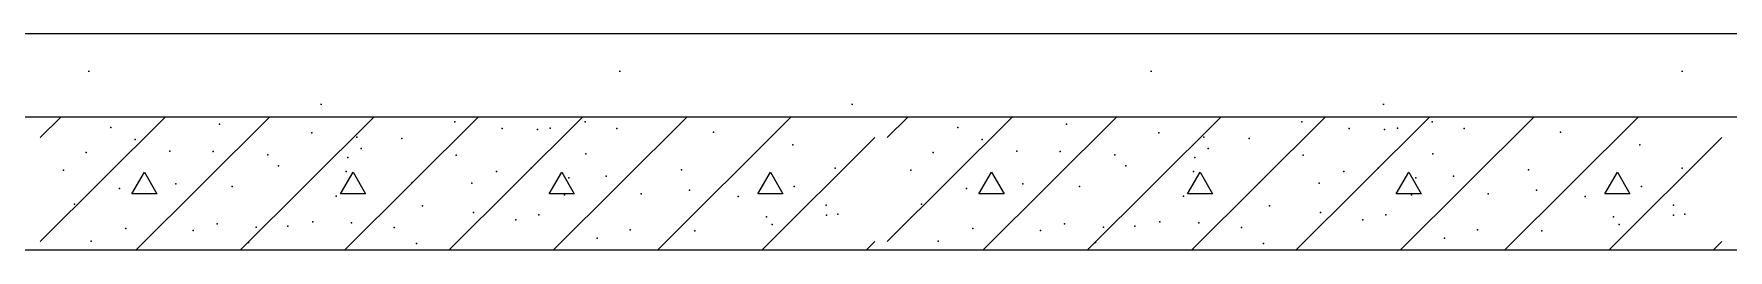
# Model space of a CAD drawing. Header units: millimetres. Extents: x 18162 to 7085488, y 72188 to 247925.
# Drawn here: x 4271646 to 4273676, y 125493 to 125753 of the extents above; entities that cross this region are included whole.
import ezdxf

# ---------------------------------------------------------------- set-up
doc = ezdxf.new("R2010")
doc.units = ezdxf.units.MM
doc.header["$MEASUREMENT"] = 0
doc.layers.add('Structural - Bearing', color=7, linetype='Continuous')

# ---------------------------------------------------------------- blocks, each defined once
blk = doc.blocks.new('*X1334', base_point=(4294986.6, 104752.7))
at = {"layer": 'Structural - Bearing', "color": 7, "linetype": 'Continuous', "lineweight": 9}
for p, q in [((4271653.8, 125628), (4271678.5, 125652.7)), ((4271653.8, 125503), (4271803.5, 125652.7)), ((4271768.5, 125492.7), (4271928.5, 125652.7)), ((4271893.5, 125492.7), (4272053.5, 125652.7)), ((4272018.5, 125492.7), (4272178.5, 125652.7)), ((4272143.5, 125492.7), (4272303.5, 125652.7)), ((4272268.5, 125492.7), (4272428.5, 125652.7)), ((4272393.5, 125492.7), (4272553.5, 125652.7)), ((4272668.9, 125628), (4272693.6, 125652.7)), ((4272668.9, 125503), (4272818.6, 125652.7)), ((4272783.6, 125492.7), (4272943.6, 125652.7)), ((4272908.6, 125492.7), (4273068.6, 125652.7)), ((4273033.6, 125492.7), (4273193.6, 125652.7)), ((4273158.6, 125492.7), (4273318.6, 125652.7)), ((4273283.6, 125492.7), (4273443.6, 125652.7)), ((4273408.6, 125492.7), (4273568.6, 125652.7)), ((4272518.5, 125492.7), (4272653.8, 125628)), ((4273533.6, 125492.7), (4273668.9, 125628)), ((4271763.7, 125560.4), (4271778.8, 125586.4)), ((4271778.8, 125586.4), (4271793.7, 125560.3)), ((4272013.7, 125560.4), (4272028.8, 125586.4)), ((4272028.8, 125586.4), (4272043.7, 125560.3)), ((4272263.7, 125560.4), (4272278.8, 125586.4)), ((4272278.8, 125586.4), (4272293.7, 125560.3)), ((4272513.7, 125560.4), (4272528.8, 125586.4)), ((4272528.8, 125586.4), (4272543.7, 125560.3)), ((4272778.8, 125560.4), (4272793.9, 125586.4)), ((4272793.9, 125586.4), (4272808.8, 125560.3)), ((4273028.8, 125560.4), (4273043.9, 125586.4)), ((4273043.9, 125586.4), (4273058.8, 125560.3)), ((4273278.8, 125560.4), (4273293.9, 125586.4)), ((4273293.9, 125586.4), (4273308.8, 125560.3)), ((4273528.8, 125560.4), (4273543.9, 125586.4)), ((4273543.9, 125586.4), (4273558.8, 125560.3)), ((4271793.7, 125560.3), (4271763.7, 125560.4)), ((4272043.7, 125560.3), (4272013.7, 125560.4)), ((4272293.7, 125560.3), (4272263.7, 125560.4)), ((4272543.7, 125560.3), (4272513.7, 125560.4)), ((4272808.8, 125560.3), (4272778.8, 125560.4)), ((4273058.8, 125560.3), (4273028.8, 125560.4)), ((4273308.8, 125560.3), (4273278.8, 125560.4)), ((4273558.8, 125560.3), (4273528.8, 125560.4)), ((4272643.5, 125492.7), (4272653.8, 125503)), ((4273658.6, 125492.7), (4273668.9, 125503))]:
    blk.add_line(p, q, dxfattribs=at)
for p in [(4271738.5, 125640.2), (4271868.6, 125644.1), (4271979.3, 125633.8), (4272150.5, 125647.1), (4272207.3, 125638.9), (4272249.6, 125637.8), (4272265.1, 125639.4), (4272306.8, 125647.1), (4272345, 125638.9), (4272460.5, 125634.7), (4272753.6, 125640.2), (4272883.7, 125644.1), (4272994.4, 125633.8), (4273165.6, 125647.1), (4273222.4, 125638.9), (4273264.7, 125637.8), (4273280.2, 125639.4), (4273321.9, 125647.1), (4273360.2, 125638.9), (4273475.6, 125634.7), (4271767.7, 125625.7), (4272033.3, 125628.6), (4272038.3, 125615), (4272087.3, 125627), (4272555.6, 125619.3), (4272782.8, 125625.7), (4273048.4, 125628.6), (4273053.5, 125615), (4273102.5, 125627), (4273570.7, 125619.3), (4271708.9, 125610.2), (4271809.2, 125611.6), (4271860.9, 125611.2), (4271926.6, 125607.3), (4271939.5, 125593.9), (4272022.4, 125603.9), (4272152.2, 125606.9), (4272307.5, 125608.6), (4272724, 125610.2), (4272824.3, 125611.6), (4272876, 125611.2), (4272941.7, 125607.3), (4272954.6, 125593.9), (4273037.6, 125603.9), (4273167.4, 125606.9), (4273322.6, 125608.6), (4271681.9, 125588.7), (4271816.4, 125572.6), (4272020.5, 125587.4), (4272099.7, 125573.9), (4272171.2, 125573.3), (4272200.8, 125587.4), (4272242, 125591.3), (4272287.1, 125579.7), (4272332.2, 125581.6), (4272422.2, 125589.3), (4272606.5, 125591.3), (4272697, 125588.7), (4272831.5, 125572.6), (4273035.7, 125587.4), (4273114.8, 125573.9), (4273186.3, 125573.3), (4273215.9, 125587.4), (4273257.2, 125591.3), (4273302.2, 125579.7), (4273347.4, 125581.6), (4273437.3, 125589.3), (4273621.6, 125591.3), (4271748.8, 125566.8), (4271884, 125569.4), (4272008.5, 125557.5), (4272281.9, 125559.1), (4272373.9, 125560.4), (4272431.8, 125564.7), (4272490.1, 125557.3), (4272557.5, 125569.4), (4272763.9, 125566.8), (4272899.2, 125569.4), (4273023.7, 125557.5), (4273297.1, 125559.1), (4273389, 125560.4), (4273446.9, 125564.7), (4273505.3, 125557.3), (4273572.7, 125569.4), (4271694.8, 125548.2), (4272112, 125546.2), (4272172.9, 125538.1), (4272251.2, 125535.3), (4272524, 125532.7), (4272595.8, 125546.7), (4272595.9, 125534.9), (4272609.7, 125535.9), (4272710, 125548.2), (4273127.1, 125546.2), (4273188, 125538.1), (4273266.4, 125535.3), (4273539.1, 125532.7), (4273610.9, 125546.7), (4273611, 125534.9), (4273624.8, 125535.9), (4271756.3, 125518.9), (4271837.2, 125516.2), (4271866, 125524.3), (4271912.7, 125520.4), (4271950.6, 125521.4), (4271980.6, 125526.9), (4272027, 125525.6), (4272078.1, 125520.1), (4272223.6, 125529.2), (4272360.9, 125517.3), (4272438.1, 125515.8), (4272530.8, 125523.5), (4272771.5, 125518.9), (4272852.4, 125516.2), (4272881.1, 125524.3), (4272927.8, 125520.4), (4272965.7, 125521.4), (4272995.7, 125526.9), (4273042.1, 125525.6), (4273093.2, 125520.1), (4273238.8, 125529.2), (4273376, 125517.3), (4273453.3, 125515.8), (4273546, 125523.5), (4271714.9, 125503.4), (4271903.5, 125501.9), (4272104.6, 125500.6), (4272321.4, 125507.2), (4272730, 125503.4), (4272918.6, 125501.9), (4273119.8, 125500.6), (4273336.6, 125507.2)]:
    blk.add_point(p, dxfattribs=at)

msp = doc.modelspace()

# ---------------------------------------------------------------- hatches: boundary and pattern name
at = {"layer": 'Structural - Bearing', "linetype": 'Continuous', "lineweight": 9}
h = msp.add_hatch(dxfattribs=at)
h.set_pattern_fill('Lightweight_Concrete_0003', style=0, pattern_type=2)
h.set_pattern_definition([(0, (4294986.6, 104752.7), (0, 1169.134), [73.125, -601.875]), (0, (4295324.1, 105337.3), (0, 1169.134), [73.125, -601.875]), (60, (4294986.6, 104752.7), (-1012.5, 584.567), [73.125, -601.875]), (60, (4295661.6, 104752.7), (-1012.5, 584.567), [73.125, -601.875]), (120, (4295059.7, 104752.7), (1012.5, 584.567), [73.125, -601.875]), (120, (4295734.7, 104752.7), (1012.5, 584.567), [73.125, -601.875]), (0, (4294986.58, 104865.2), (0, 225), [0, -225, 0, -337.5]), (45, (4295099.08, 104865.2), (-159.099, 159.099), [0, -168.75, 0, -281.25])])
h.paths.add_polyline_path([(4274013.1, 125752.7), (4267713.1, 125752.7), (4267713.1, 125652.7), (4274013.1, 125652.7)])

# ---------------------------------------------------------------- linework, layer by layer
at = {"layer": 'Structural - Bearing', "color": 7, "linetype": 'Continuous', "lineweight": 25}
for p, q in [((4274013.1, 125752.7), (4267713.1, 125752.7)), ((4274013.1, 125652.7), (4267713.1, 125652.7)), ((4274013.1, 125492.7), (4267713.1, 125492.7))]:
    msp.add_line(p, q, dxfattribs=at)

# ---------------------------------------------------------------- block references
at = {"layer": 'Structural - Bearing', "lineweight": 0}
msp.add_blockref('*X1334', (4294986.6, 104752.7), dxfattribs=at)

doc.saveas('drawing.dxf')
